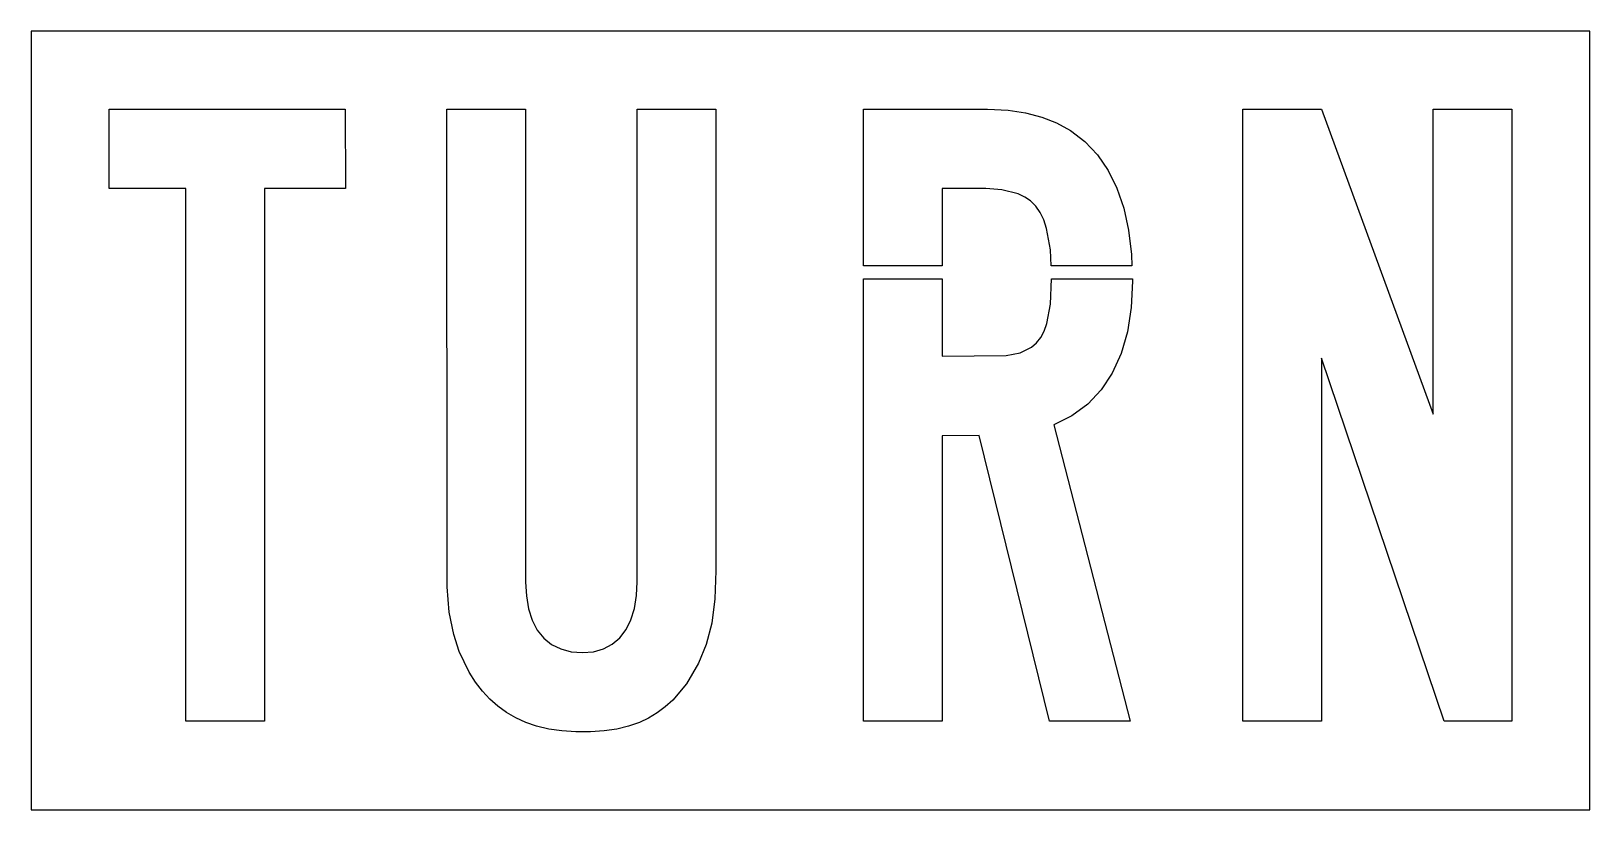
# Model space of a CAD drawing. Extents: x 0 to 60, y 0 to 30.
import ezdxf

# ---------------------------------------------------------------- set-up
doc = ezdxf.new("R2010")
doc.units = 0
doc.layers.add('CUT', color=7, linetype='Continuous')
doc.layers.add('OUTSIDE', color=1, linetype='Continuous')

msp = doc.modelspace()

# ---------------------------------------------------------------- linework, layer by layer
at = {"layer": 'CUT'}
for points in [[(5.9474, 23.9334), (3.0007, 23.9374), (3, 27), (12.0931, 27), (12.0938, 23.9374), (8.9779, 23.9367), (8.9779, 3.414), (5.9474, 3.4107)], [(25.989, 6.3716), (25.6906, 5.646), (25.2214, 4.8544), (24.6992, 4.2283), (24.4074, 3.9636), (24.1014, 3.7369), (23.7685, 3.5381), (23.4133, 3.3715), (22.9964, 3.2248), (22.5423, 3.1135), (22.0566, 3.0394), (21.5286, 3.0012), (20.9636, 3), (20.4236, 3.038), (19.9244, 3.1137), (19.4487, 3.23), (19.041, 3.3708), (18.6589, 3.5449), (18.3022, 3.7518), (17.9701, 3.9917), (17.6619, 4.2649), (17.3722, 4.5767), (17.1066, 4.923), (16.8639, 5.3033), (16.4734, 6.0994), (16.2644, 6.7571), (16.0969, 7.6209), (16.0153, 8.5975), (16.0038, 26.9998), (19.0342, 26.9969), (19.0342, 8.7768), (19.0616, 8.2456), (19.1446, 7.7497), (19.2858, 7.3058), (19.4833, 6.9257), (19.7314, 6.6165), (20.0324, 6.3733), (20.3854, 6.1975), (20.7822, 6.0933), (21.2276, 6.0584), (21.6476, 6.094), (22.0306, 6.2015), (22.3669, 6.3792), (22.6604, 6.6297), (22.9023, 6.9481), (23.0886, 7.3251), (23.2225, 7.7632), (23.3031, 8.2607), (23.3286, 8.7822), (23.3298, 27), (26.3617, 26.9981), (26.3617, 9.2049), (26.3209, 8.1328), (26.1973, 7.1932)], [(38.8415, 23.0146), (38.669, 23.259), (38.4671, 23.4576), (38.2475, 23.6093), (37.9898, 23.7322), (37.359, 23.8895), (36.747, 23.9357), (35.0723, 23.9374), (35.0724, 20.9603), (32.0387, 20.9603), (32.0387, 26.9955), (36.814, 26.9998), (37.606, 26.9575), (38.2763, 26.8549), (38.9046, 26.6886), (39.4754, 26.4631), (40.0024, 26.173), (40.5638, 25.7455), (41.0469, 25.2355), (41.4609, 24.6333), (41.7969, 23.9506), (42.059, 23.1825), (42.2466, 22.3291), (42.3594, 21.3907), (42.3751, 20.9603), (39.2598, 20.9603), (39.2334, 21.5759), (39.0909, 22.4001), (38.9795, 22.7334)], [(49.6726, 3.4114), (46.6421, 3.4133), (46.6421, 26.9983), (49.673, 26.9986), (53.9669, 15.2478), (53.9669, 26.9955), (57, 26.9958), (57, 3.4107), (54.389, 3.4107), (49.6726, 17.3994)], [(40.6701, 15.6264), (40.0595, 15.1768), (39.3645, 14.834), (42.3086, 3.4107), (39.1946, 3.4138), (36.4962, 14.4186), (35.0692, 14.4118), (35.0692, 3.4138), (32.0387, 3.4107), (32.0387, 20.4583), (35.0724, 20.4583), (35.0726, 17.4812), (37.5266, 17.5008), (38.0757, 17.6089), (38.5022, 17.8188), (38.6978, 17.9884), (38.8614, 18.1972), (38.9951, 18.4468), (39.1007, 18.7395), (39.2375, 19.483), (39.2801, 20.4583), (42.3934, 20.4583), (42.3966, 20.3688), (42.3465, 19.3507), (42.1991, 18.4194), (41.957, 17.5794), (41.6186, 16.8276), (41.1887, 16.176)]]:
    msp.add_lwpolyline(points, close=True, dxfattribs=at)
at = {"layer": 'OUTSIDE'}
msp.add_lwpolyline([(0, 0), (60, 0), (60, 30), (0, 30)], close=True, dxfattribs=at)

doc.saveas('drawing.dxf')
